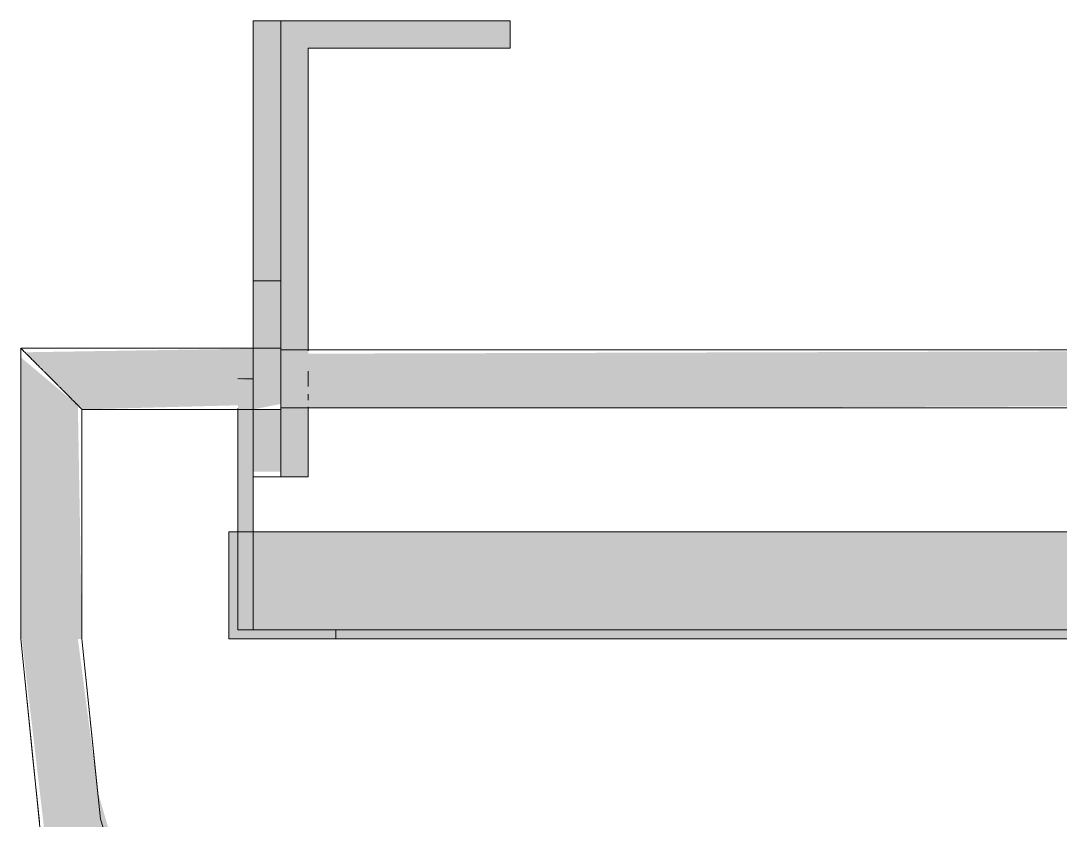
# Model space of a CAD drawing. Header units: millimetres. Extents: x 10569 to 232243, y -25347 to 80743.
# Drawn here: x 87300.3 to 87640.1, y 28565.2 to 28826.5 of the extents above; entities that cross this region are included whole.
import ezdxf

# ---------------------------------------------------------------- set-up
doc = ezdxf.new("R2010")
doc.units = ezdxf.units.MM
doc.layers.add('Q-CASE', color=31, linetype='Continuous', lineweight=20)

# ---------------------------------------------------------------- blocks, each defined once
blk = doc.blocks.new('DLN_Cat Ladder - 750x750x4500 _WDD_-9656512-TENDER DRAFT G_F')
at = {"layer": 'Q-CASE', "transparency": 33554432}
for points in [[(-180.3, -699), (-180.3, -600), (-189.3, -600), (-189.3, -699)], [(-177.23, -749), (-171.3, -749), (-171.3, -609), (-105.3, -609), (-105.3, -600), (-180.3, -600), (-180.3, -749)], [(-265.3, -802), (-245.3, -802), (-246.64, -725.66), (-265.3, -709.99), (-265.3, -795.87)], [(-245.3, -727), (-194.3, -725.66), (-194.3, -717), (-189.3, -717.32), (-189.3, -727), (-180.3, -725.23), (-180.3, -707), (-263.96, -708.34), (-245.64, -726.66)], [(-52.07, -726.5), (260.7, -725.23), (260.7, -707.5), (-171.3, -708.8), (-171.3, -726.5), (-165.25, -726.5)], [(-189.3, -767), (-189.3, -717), (-194.3, -717.5), (-194.3, -767)], [(251.7, -799), (283.7, -799), (283.7, -767), (-194.3, -767), (-194.3, -799), (174.3, -799)], [(174.3, -802), (251.7, -802), (251.7, -799), (-162.3, -799), (-162.3, -802), (-52.07, -802)], [(44.7, -1112), (105.18, -1106.04), (163.33, -1088.4), (224.98, -1053.15), (266.93, -1017.51), (303.4, -972.46), (331.55, -919.17), (349.7, -852.18), (353.36, -802), (335.04, -802), (328.36, -862.29), (309.24, -920.63), (277.72, -974.23), (233.67, -1021.2), (189.7, -1053.15), (134.32, -1077.81), (75.01, -1090.41), (14.11, -1090.35), (-52.07, -1074.62), (-101.13, -1052.54), (-152.74, -1013.74), (-195.41, -962.94), (-221.84, -914.99), (-240.1, -852.06), (-246.64, -802), (-264.96, -802), (-256.9, -870.54), (-241.7, -920.63), (-207.31, -981.23), (-172.37, -1022.95), (-118.21, -1064.74), (-72.55, -1088.82), (-15.59, -1106.06), (14.39, -1109.01)]]:
    blk.add_hatch(color=211, dxfattribs=at).paths.add_polyline_path(points, flags=0)
h = blk.add_hatch(color=211, dxfattribs=at)
h.paths.add_polyline_path([(-180.3, -747.3), (-180.3, -727), (-189.3, -727), (-189.3, -747.3)], flags=0)
h.paths.add_polyline_path([(-180.3, -707), (-180.3, -699), (-189.3, -699), (-189.3, -707), (-183.74, -707)], flags=0)
h = blk.add_hatch(color=211, dxfattribs=at)
h.paths.add_polyline_path([(278.7, -802), (286.7, -802), (286.7, -767), (283.7, -767), (283.7, -799), (251.7, -799), (251.7, -802)], flags=0)
h.paths.add_polyline_path([(-194.3, -802), (-162.3, -802), (-162.3, -799), (-194.3, -799), (-194.3, -767), (-197.3, -767), (-197.3, -802)], flags=0)
at = {"layer": 'Q-CASE'}
for p, q in [((-189.3, -600), (-189.3, -685)), ((-189.3, -699), (-189.3, -600)), ((-180.3, -600), (-189.3, -600)), ((-189.3, -600), (-180.3, -600)), ((-180.3, -699), (-180.3, -600)), ((-180.3, -600), (-105.3, -600)), ((-105.3, -600), (-180.3, -600)), ((-180.3, -600), (-180.3, -707.34)), ((-180.3, -600), (-180.3, -699)), ((-180.3, -685), (-180.3, -600)), ((-105.3, -600), (-180.3, -600)), ((-180.3, -600), (-180.3, -707.34)), ((-180.3, -707.34), (-180.3, -600)), ((-180.3, -600), (-105.3, -600)), ((-105.3, -600), (-105.3, -609)), ((-105.3, -609), (-105.3, -600)), ((-105.3, -609), (-105.3, -600)), ((-105.3, -600), (-105.3, -609)), ((-105.3, -609), (-171.3, -609)), ((-171.3, -609), (-171.3, -699)), ((-171.3, -707.84), (-171.3, -609)), ((-171.3, -609), (-105.3, -609)), ((-171.3, -707.84), (-171.3, -609)), ((-171.3, -609), (-105.3, -609)), ((-105.3, -609), (-171.3, -609)), ((-171.3, -609), (-171.3, -707.84)), ((-189.3, -685), (-189.3, -699)), ((-189.3, -685), (-180.3, -685)), ((-189.3, -685), (-180.3, -685)), ((-180.3, -699), (-180.3, -685)), ((-189.3, -699), (-189.3, -707.5)), ((-189.3, -749), (-189.3, -699)), ((-180.3, -699), (-180.3, -707.4)), ((-180.3, -699), (-180.3, -749)), ((-180.3, -707.4), (-180.3, -699)), ((-171.3, -707.9), (-171.3, -699)), ((-265.3, -707), (-265.3, -802)), ((-189.3, -707), (-265.3, -707)), ((-265.3, -707), (-265.3, -802)), ((-189.3, -707), (-265.3, -707)), ((-265.3, -707), (-265.3, -802)), ((-189.3, -707), (-265.3, -707)), ((-265.3, -707), (-265.3, -802)), ((-189.3, -707), (-265.3, -707)), ((-265.3, -707), (-265.3, -802)), ((-189.3, -707), (-265.3, -707)), ((-265.3, -707), (-265.3, -802)), ((-189.3, -707), (-265.3, -707)), ((-265.3, -707), (-265.3, -802)), ((-189.3, -707), (-265.3, -707)), ((-265.3, -707), (-265.3, -802)), ((-189.3, -707), (-265.3, -707)), ((-265.3, -707), (-265.3, -802)), ((-189.3, -707), (-265.3, -707)), ((-265.3, -707), (-265.3, -802)), ((-189.3, -707), (-265.3, -707)), ((-180.3, -707), (-189.3, -707)), ((-180.3, -707), (-189.3, -707)), ((-180.3, -707), (-189.3, -707)), ((-180.3, -707), (-189.3, -707)), ((-180.3, -707), (-189.3, -707)), ((-180.3, -707), (-189.3, -707)), ((-180.3, -707), (-189.3, -707)), ((-180.3, -707), (-189.3, -707)), ((-180.3, -707), (-189.3, -707)), ((-180.3, -707), (-189.3, -707)), ((-180.3, -707.34), (-180.3, -707)), ((-180.3, -707), (-180.3, -707.34)), ((-180.3, -707.34), (-180.3, -707)), ((-180.3, -707), (-180.3, -707.34)), ((-180.3, -707.34), (-180.3, -707)), ((-180.3, -707), (-180.3, -707.34)), ((-180.3, -707.34), (-180.3, -707)), ((-180.3, -707), (-180.3, -707.34)), ((-180.3, -707.34), (-180.3, -707)), ((-180.3, -707), (-180.3, -707.34)), ((-180.3, -707.34), (-180.3, -707)), ((-180.3, -707), (-180.3, -707.34)), ((-180.3, -707.34), (-180.3, -707)), ((-180.3, -707), (-180.3, -707.34)), ((-180.3, -707.34), (-180.3, -707)), ((-180.3, -707), (-180.3, -707.34)), ((-180.3, -707.34), (-180.3, -707)), ((-180.3, -707), (-180.3, -707.34)), ((-180.3, -707.34), (-180.3, -707)), ((-180.3, -707), (-180.3, -727)), ((-180.3, -712), (-180.3, -707.34)), ((-180.3, -707.34), (-180.3, -708.34)), ((-180.3, -708.34), (-180.3, -707.34)), ((-180.3, -707.34), (-180.3, -708.34)), ((-180.3, -712), (-180.3, -707.34)), ((-180.3, -707.34), (-180.3, -708.34)), ((-180.3, -709.93), (-180.3, -707.34)), ((-180.3, -707.34), (-180.3, -708.34)), ((-180.3, -712), (-180.3, -707.34)), ((-180.3, -707.34), (-180.3, -709.93)), ((-180.3, -708.34), (-180.3, -707.34)), ((-180.3, -707.34), (-180.3, -708.34)), ((-180.3, -709.93), (-180.3, -707.34)), ((-180.3, -707.34), (-180.3, -712)), ((-180.3, -712), (-180.3, -707.34)), ((-180.3, -707.34), (-180.3, -712)), ((-180.3, -712), (-180.3, -707.34)), ((-180.3, -707.34), (-180.3, -708.34)), ((-180.3, -712), (-180.3, -707.34)), ((-171.3, -707.5), (-180.3, -707.5)), ((-180.3, -707.82), (-180.3, -707.5)), ((-180.3, -707.5), (-180.3, -707.82)), ((-171.3, -707.5), (-180.3, -707.5)), ((-180.3, -707.82), (-180.3, -707.5)), ((-180.3, -707.5), (-180.3, -707.82)), ((-171.3, -707.5), (-180.3, -707.5)), ((-180.3, -707.82), (-180.3, -707.5)), ((-180.3, -707.5), (-180.3, -707.82)), ((-171.3, -707.5), (-180.3, -707.5)), ((-180.3, -707.82), (-180.3, -707.5)), ((-180.3, -707.5), (-180.3, -707.82)), ((-171.3, -707.5), (-180.3, -707.5)), ((-180.3, -707.82), (-180.3, -707.5)), ((-180.3, -707.5), (-180.3, -707.82)), ((-171.3, -707.5), (-180.3, -707.5)), ((-180.3, -707.82), (-180.3, -707.5)), ((-180.3, -707.5), (-180.3, -707.82)), ((-171.3, -707.5), (-180.3, -707.5)), ((-180.3, -707.82), (-180.3, -707.5)), ((-180.3, -707.5), (-180.3, -707.82)), ((-171.3, -707.5), (-180.3, -707.5)), ((-180.3, -707.82), (-180.3, -707.5)), ((-180.3, -707.5), (-180.3, -707.82)), ((-171.3, -707.5), (-180.3, -707.5)), ((-180.3, -707.82), (-180.3, -707.5)), ((-180.3, -707.5), (-180.3, -707.82)), ((269.7, -707.5), (-180.3, -707.5)), ((-180.3, -707.82), (-180.3, -707.5)), ((-180.3, -707.5), (-180.3, -707.82)), ((-171.3, -707.5), (-180.3, -707.5)), ((-180.3, -707.82), (-180.3, -707.5)), ((-180.3, -707.5), (-180.3, -707.82)), ((-180.3, -708.77), (-180.3, -707.82)), ((-180.3, -707.82), (-180.3, -708.77)), ((-180.3, -708.77), (-180.3, -707.82)), ((-180.3, -707.82), (-180.3, -708.77)), ((-180.3, -708.77), (-180.3, -707.82)), ((-180.3, -707.82), (-180.3, -708.77)), ((-180.3, -708.77), (-180.3, -707.82)), ((-180.3, -707.82), (-180.3, -708.77)), ((-180.3, -708.77), (-180.3, -707.82)), ((-180.3, -707.82), (-180.3, -708.77)), ((-180.3, -708.77), (-180.3, -707.82)), ((-180.3, -707.82), (-180.3, -708.77)), ((-180.3, -708.77), (-180.3, -707.82)), ((-180.3, -707.82), (-180.3, -708.77)), ((-180.3, -708.77), (-180.3, -707.82)), ((-180.3, -707.82), (-180.3, -708.77)), ((-180.3, -708.77), (-180.3, -707.82)), ((-180.3, -707.82), (-180.3, -708.77)), ((-180.3, -708.77), (-180.3, -707.82)), ((-180.3, -707.82), (-180.3, -708.77)), ((-180.3, -708.77), (-180.3, -707.82)), ((-180.3, -707.82), (-180.3, -708.77)), ((-180.3, -708.34), (-180.3, -712)), ((-180.3, -712), (-180.3, -708.34)), ((-180.3, -708.34), (-180.3, -712)), ((-180.3, -708.34), (-180.3, -709.93)), ((-180.3, -708.34), (-180.3, -712)), ((-180.3, -709.93), (-180.3, -708.34)), ((-180.3, -708.34), (-180.3, -709.93)), ((-180.3, -708.34), (-180.3, -709.93)), ((-180.3, -710.28), (-180.3, -708.77)), ((-180.3, -708.77), (-180.3, -710.28)), ((-180.3, -710.28), (-180.3, -708.77)), ((-180.3, -708.77), (-180.3, -710.28)), ((-180.3, -710.28), (-180.3, -708.77)), ((-180.3, -708.77), (-180.3, -725.23)), ((-180.3, -725.23), (-180.3, -708.77)), ((-180.3, -708.77), (-180.3, -712.25)), ((-180.3, -710.28), (-180.3, -708.77)), ((-180.3, -708.77), (-180.3, -710.28)), ((-180.3, -717), (-180.3, -708.77)), ((-180.3, -708.77), (-180.3, -710.28)), ((-180.3, -714.54), (-180.3, -708.77)), ((-180.3, -708.77), (-180.3, -714.54)), ((-180.3, -725.23), (-180.3, -708.77)), ((-180.3, -708.77), (-180.3, -725.23)), ((-180.3, -712.25), (-180.3, -708.77)), ((-180.3, -708.77), (-180.3, -725.23)), ((-180.3, -725.23), (-180.3, -708.77)), ((-180.3, -708.77), (-180.3, -721.75)), ((-180.3, -725.23), (-180.3, -708.77)), ((-180.3, -708.77), (-180.3, -710.28)), ((-180.3, -709.93), (-180.3, -712)), ((-180.3, -712), (-180.3, -709.93)), ((-180.3, -709.93), (-180.3, -712)), ((-180.3, -712), (-180.3, -709.93)), ((-180.3, -709.93), (-180.3, -712)), ((-180.3, -712), (-180.3, -709.93)), ((-180.3, -709.93), (-180.3, -712)), ((260.7, -707.5), (-171.3, -707.5)), ((260.7, -707.5), (-171.3, -707.5)), ((260.7, -707.5), (-171.3, -707.5)), ((260.7, -707.5), (-171.3, -707.5)), ((260.7, -707.5), (-171.3, -707.5)), ((260.7, -707.5), (-171.3, -707.5)), ((260.7, -707.5), (-171.3, -707.5)), ((260.7, -707.5), (-171.3, -707.5)), ((260.7, -707.5), (-171.3, -707.5)), ((260.7, -707.5), (-171.3, -707.5)), ((-180.3, -714.54), (-180.3, -710.28)), ((-180.3, -710.28), (-180.3, -712.25)), ((-180.3, -712.25), (-180.3, -710.28)), ((-180.3, -710.28), (-180.3, -714.54)), ((-180.3, -723.72), (-180.3, -710.28)), ((-180.3, -712.25), (-180.3, -710.28)), ((-180.3, -710.28), (-180.3, -714.54)), ((-180.3, -710.28), (-180.3, -712.25)), ((-180.3, -710.28), (-180.3, -723.72)), ((-180.3, -712.25), (-180.3, -717)), ((-180.3, -714.54), (-180.3, -712.25)), ((-180.3, -712.25), (-180.3, -725.23)), ((-180.3, -725.23), (-180.3, -712.25)), ((-180.3, -712.25), (-180.3, -714.54)), ((-180.3, -714.54), (-180.3, -712.25)), ((-180.3, -719.46), (-180.3, -714.54)), ((-180.3, -717), (-180.3, -714.54)), ((-180.3, -714.54), (-180.3, -719.46)), ((-180.3, -714.54), (-180.3, -721.75)), ((-180.3, -714.54), (-180.3, -717)), ((-180.3, -717), (-180.3, -714.54)), ((-180.3, -714.54), (-180.3, -723.72)), ((-180.3, -725.23), (-180.3, -714.54)), ((-180.3, -714.54), (-180.3, -719.46)), ((-180.3, -714.54), (-180.3, -719.46)), ((-180.3, -719.46), (-180.3, -714.54)), ((-180.3, -719.46), (-180.3, -714.54)), ((-180.3, -714.54), (-180.3, -719.46)), ((-180.3, -719.46), (-180.3, -714.54)), ((-180.3, -714.54), (-180.3, -719.46)), ((-180.3, -717), (-180.3, -714.54)), ((-180.3, -714.54), (-180.3, -719.46)), ((-180.3, -719.46), (-180.3, -714.54)), ((-180.3, -714.54), (-180.3, -717)), ((-180.3, -719.46), (-180.3, -714.54)), ((-180.3, -714.54), (-180.3, -719.46)), ((-180.3, -719.46), (-180.3, -714.54)), ((-180.3, -714.54), (-180.3, -717)), ((-180.3, -717), (-180.3, -714.54)), ((-180.3, -714.54), (-180.3, -719.46)), ((-180.3, -719.46), (-180.3, -714.54)), ((-180.3, -714.54), (-180.3, -719.46)), ((-180.3, -719.46), (-180.3, -714.54)), ((-180.3, -714.54), (-180.3, -719.46)), ((-180.3, -719.46), (-180.3, -714.54)), ((-180.3, -714.65), (-180.3, -719.62)), ((-180.3, -719.62), (-180.3, -714.65)), ((-171.3, -716.95), (-171.3, -714.54)), ((-171.3, -716.95), (-171.3, -714.54)), ((-171.3, -714.54), (-171.3, -716.95)), ((-171.3, -717.11), (-171.3, -714.65)), ((-194.3, -717), (-189.3, -717)), ((-189.3, -717), (-194.3, -717)), ((-194.3, -717), (-189.3, -717)), ((-189.3, -717), (-194.3, -717)), ((-180.3, -717), (-180.3, -721.75)), ((-180.3, -721.75), (-180.3, -717)), ((-180.3, -719.46), (-180.3, -717)), ((-180.3, -717), (-180.3, -719.46)), ((-180.3, -719.46), (-180.3, -717)), ((-180.3, -719.46), (-180.3, -717)), ((-180.3, -717), (-180.3, -719.46)), ((-180.3, -717), (-180.3, -719.46)), ((-180.3, -719.46), (-180.3, -717)), ((-180.3, -721.75), (-180.3, -719.46)), ((-180.3, -719.46), (-180.3, -725.23)), ((-180.3, -723.72), (-180.3, -719.46)), ((-180.3, -719.46), (-180.3, -725.23)), ((-180.3, -721.75), (-180.3, -719.46)), ((-180.3, -724.07), (-180.3, -719.59)), ((-180.3, -719.59), (-180.3, -726.66)), ((-180.3, -722), (-180.3, -719.59)), ((-180.3, -719.59), (-180.3, -726.66)), ((-180.3, -726.66), (-180.3, -719.59)), ((-180.3, -719.59), (-180.3, -726.66)), ((-180.3, -722), (-180.3, -719.59)), ((-180.3, -719.59), (-180.3, -722)), ((-180.3, -726.66), (-180.3, -719.59)), ((-180.3, -719.59), (-180.3, -726.66)), ((-180.3, -722), (-180.3, -719.59)), ((-180.3, -719.59), (-180.3, -724.07)), ((-180.3, -722), (-180.3, -719.59)), ((-180.3, -719.59), (-180.3, -726.66)), ((-180.3, -726.66), (-180.3, -719.59)), ((-180.3, -719.59), (-180.3, -724.07)), ((-180.3, -726.66), (-180.3, -719.59)), ((-180.3, -719.59), (-180.3, -726.66)), ((-180.3, -724.07), (-180.3, -719.59)), ((-171.3, -719.41), (-171.3, -717)), ((-171.3, -719.41), (-171.3, -717)), ((-171.3, -717), (-171.3, -719.41)), ((-171.3, -719.57), (-171.3, -717.16)), ((-189.3, -722), (-189.3, -724)), ((-180.3, -723.72), (-180.3, -721.75)), ((-180.3, -721.75), (-180.3, -725.23)), ((-180.3, -725.23), (-180.3, -721.75)), ((-180.3, -721.75), (-180.3, -725.23)), ((-180.3, -723.72), (-180.3, -721.75)), ((-180.3, -721.75), (-180.3, -723.72)), ((-180.3, -722), (-180.3, -724)), ((-180.3, -724), (-180.3, -722)), ((-180.3, -724.07), (-180.3, -722)), ((-180.3, -725.66), (-180.3, -722)), ((-180.3, -722), (-180.3, -725.66)), ((-180.3, -725.66), (-180.3, -722)), ((-180.3, -724.07), (-180.3, -722)), ((-180.3, -725.23), (-180.3, -723.72)), ((-180.3, -725.23), (-180.3, -723.72)), ((-180.3, -725.23), (-180.3, -723.72)), ((-180.3, -725.23), (-180.3, -723.72)), ((-180.3, -723.72), (-180.3, -725.23)), ((-180.3, -723.72), (-180.3, -725.23)), ((-180.3, -723.72), (-180.3, -725.23)), ((-171.3, -724), (-171.3, -722)), ((-245.3, -802), (-245.3, -727)), ((-245.3, -727), (-189.3, -727)), ((-245.3, -802), (-245.3, -727)), ((-245.3, -727), (-189.3, -727)), ((-245.3, -802), (-245.3, -727)), ((-245.3, -727), (-189.3, -727)), ((-245.3, -802), (-245.3, -727)), ((-245.3, -727), (-189.3, -727)), ((-245.3, -802), (-245.3, -727)), ((-245.3, -727), (-189.3, -727)), ((-245.3, -802), (-245.3, -727)), ((-245.3, -727), (-189.3, -727)), ((-245.3, -802), (-245.3, -727)), ((-245.3, -727), (-189.3, -727)), ((-245.3, -802), (-245.3, -727)), ((-245.3, -727), (-189.3, -727)), ((-245.3, -802), (-245.3, -727)), ((-245.3, -727), (-189.3, -727)), ((-245.3, -802), (-245.3, -727)), ((-245.3, -727), (-189.3, -727)), ((-194.3, -767), (-194.3, -726.66)), ((-194.3, -726.66), (-194.3, -767)), ((-194.3, -767), (-194.3, -726.66)), ((-194.3, -726.66), (-194.3, -767)), ((-189.3, -726.66), (-189.3, -747.3)), ((-189.3, -726.66), (-189.3, -747.3)), ((-189.3, -726.66), (-189.3, -747.3)), ((-189.3, -726.66), (-189.3, -747.3)), ((-189.3, -726.85), (-189.3, -747.3)), ((-189.3, -727), (-180.3, -727)), ((-189.3, -727), (-180.3, -727)), ((-189.3, -727), (-180.3, -727)), ((-189.3, -727), (-180.3, -727)), ((-189.3, -727), (-180.3, -727)), ((-189.3, -727), (-180.3, -727)), ((-189.3, -727), (-180.3, -727)), ((-189.3, -727), (-180.3, -727)), ((-189.3, -727), (-180.3, -727)), ((-189.3, -727), (-180.3, -727)), ((-180.3, -725.66), (-180.3, -724.07)), ((-180.3, -726.66), (-180.3, -724.07)), ((-180.3, -724.07), (-180.3, -725.66)), ((-180.3, -725.66), (-180.3, -724.07)), ((-180.3, -724.07), (-180.3, -726.66)), ((-180.3, -726.66), (-180.3, -724.07)), ((-180.3, -726.18), (-180.3, -725.23)), ((-180.3, -725.23), (-180.3, -726.18)), ((-180.3, -726.18), (-180.3, -725.23)), ((-180.3, -725.23), (-180.3, -726.18)), ((-180.3, -726.18), (-180.3, -725.23)), ((-180.3, -725.23), (-180.3, -726.18)), ((-180.3, -726.18), (-180.3, -725.23)), ((-180.3, -725.23), (-180.3, -726.18)), ((-180.3, -726.18), (-180.3, -725.23)), ((-180.3, -725.23), (-180.3, -726.18)), ((-180.3, -726.18), (-180.3, -725.23)), ((-180.3, -725.23), (-180.3, -726.18)), ((-180.3, -726.18), (-180.3, -725.23)), ((-180.3, -725.23), (-180.3, -726.18)), ((-180.3, -726.18), (-180.3, -725.23)), ((-180.3, -725.23), (-180.3, -726.18)), ((-180.3, -726.18), (-180.3, -725.23)), ((-180.3, -725.23), (-180.3, -726.18)), ((-180.3, -726.18), (-180.3, -725.23)), ((-180.3, -725.23), (-180.3, -726.18)), ((-180.3, -726.18), (-180.3, -725.23)), ((-180.3, -725.23), (-180.3, -726.18)), ((-180.3, -726.66), (-180.3, -725.66)), ((-180.3, -726.66), (-180.3, -725.66)), ((-180.3, -725.66), (-180.3, -726.66)), ((-180.3, -726.66), (-180.3, -725.66)), ((-180.3, -725.66), (-180.3, -726.66)), ((-180.3, -726.66), (-180.3, -725.66)), ((-180.3, -726.5), (-180.3, -726.18)), ((-180.3, -726.18), (-180.3, -726.5)), ((-180.3, -726.5), (-180.3, -726.18)), ((-180.3, -726.18), (-180.3, -726.5)), ((-180.3, -726.5), (-180.3, -726.18)), ((-180.3, -726.18), (-180.3, -726.5)), ((-180.3, -726.5), (-180.3, -726.18)), ((-180.3, -726.18), (-180.3, -726.5)), ((-180.3, -726.5), (-180.3, -726.18)), ((-180.3, -726.18), (-180.3, -726.5)), ((-180.3, -726.5), (-180.3, -726.18)), ((-180.3, -726.18), (-180.3, -726.5)), ((-180.3, -726.5), (-180.3, -726.18)), ((-180.3, -726.18), (-180.3, -726.5)), ((-180.3, -726.5), (-180.3, -726.18)), ((-180.3, -726.18), (-180.3, -726.5)), ((-180.3, -726.5), (-180.3, -726.18)), ((-180.3, -726.18), (-180.3, -726.5)), ((-180.3, -726.5), (-180.3, -726.18)), ((-180.3, -726.18), (-180.3, -726.5)), ((-180.3, -726.5), (-180.3, -726.18)), ((-180.3, -726.18), (-180.3, -726.5)), ((-180.3, -726.5), (269.7, -726.5)), ((-180.3, -726.66), (-180.3, -747.3)), ((-180.3, -726.66), (-180.3, -747.3)), ((-180.3, -747.3), (-180.3, -726.66)), ((-180.3, -727), (-180.3, -726.66)), ((-180.3, -726.66), (-180.3, -727)), ((-180.3, -727), (-180.3, -726.66)), ((-180.3, -726.66), (-180.3, -727)), ((-180.3, -727), (-180.3, -726.66)), ((-180.3, -726.66), (-180.3, -727)), ((-180.3, -727), (-180.3, -726.66)), ((-180.3, -726.66), (-180.3, -727)), ((-180.3, -727), (-180.3, -726.66)), ((-180.3, -726.66), (-180.3, -727)), ((-180.3, -727), (-180.3, -726.66)), ((-180.3, -726.66), (-180.3, -727)), ((-180.3, -727), (-180.3, -726.66)), ((-180.3, -726.66), (-180.3, -727)), ((-180.3, -727), (-180.3, -726.66)), ((-180.3, -726.66), (-180.3, -727)), ((-180.3, -727), (-180.3, -726.66)), ((-180.3, -726.66), (-180.3, -727)), ((-180.3, -727), (-180.3, -726.66)), ((-180.3, -726.85), (-180.3, -747.3)), ((-180.3, -734.36), (-180.3, -726.85)), ((-178.85, -726.5), (-171.3, -726.5)), ((-178.85, -726.5), (-171.3, -726.5)), ((-178.85, -726.5), (-171.3, -726.5)), ((-178.85, -726.5), (-171.3, -726.5)), ((-178.85, -726.5), (-171.3, -726.5)), ((-178.85, -726.5), (-171.3, -726.5)), ((-178.85, -726.5), (-171.3, -726.5)), ((-178.85, -726.5), (-171.3, -726.5)), ((-178.85, -726.5), (-171.3, -726.5)), ((-178.85, -726.5), (-171.3, -726.5)), ((-171.3, -749), (-171.3, -726.16)), ((-171.3, -749), (-171.3, -726.16)), ((-171.3, -726.16), (-171.3, -749)), ((-171.3, -749), (-171.3, -726.32)), ((-171.3, -726.5), (260.7, -726.5)), ((-171.3, -726.5), (260.7, -726.5)), ((-171.3, -726.5), (260.7, -726.5)), ((-171.3, -726.5), (260.7, -726.5)), ((-171.3, -726.5), (260.7, -726.5)), ((-171.3, -726.5), (260.7, -726.5)), ((-171.3, -726.5), (260.7, -726.5)), ((-171.3, -726.5), (260.7, -726.5)), ((-171.3, -726.5), (260.7, -726.5)), ((-171.3, -726.5), (260.7, -726.5)), ((-180.3, -747.3), (-180.3, -734.36)), ((-189.3, -747.3), (-189.3, -767)), ((-189.3, -747.3), (-189.3, -767)), ((-189.3, -747.3), (-189.3, -767)), ((-189.3, -747.3), (-189.3, -767)), ((-189.3, -747.3), (-189.3, -749)), ((-180.3, -747.3), (-180.3, -749)), ((-180.3, -749), (-180.3, -747.3)), ((-189.3, -749), (-180.3, -749)), ((-180.3, -749), (-171.3, -749)), ((-180.3, -749), (-171.3, -749)), ((-171.3, -749), (-180.3, -749)), ((286.7, -767), (-197.3, -767)), ((-197.3, -767), (-197.3, -802)), ((-197.3, -767), (-197.3, -802)), ((-197.3, -767), (-194.3, -767)), ((-194.3, -799), (-194.3, -767)), ((-194.3, -799), (-194.3, -767)), ((-194.3, -767), (-189.3, -767)), ((-189.3, -767), (-194.3, -767)), ((-194.3, -767), (283.7, -767)), ((-194.3, -799), (-194.3, -767)), ((-194.3, -767), (-194.3, -799)), ((-194.3, -799), (-194.3, -767)), ((-194.3, -767), (-194.3, -799)), ((-189.3, -767), (278.7, -767)), ((278.7, -767), (-189.3, -767)), ((-189.3, -767), (-189.3, -799)), ((-189.3, -767), (-189.3, -799)), ((-189.3, -767), (-189.3, -799)), ((-189.3, -767), (-189.3, -799)), ((283.7, -799), (-194.3, -799)), ((-194.3, -799), (-189.3, -799)), ((-194.3, -799), (-189.3, -799)), ((-189.3, -799), (-194.3, -799)), ((-194.3, -799), (-189.3, -799)), ((-189.3, -799), (-194.3, -799)), ((-189.3, -799), (-162.3, -799)), ((251.7, -799), (-162.3, -799)), ((-162.3, -799), (251.7, -799)), ((-162.3, -799), (-162.3, -802)), ((-162.3, -799), (-162.3, -802)), ((-162.3, -802), (-162.3, -799)), ((-162.3, -802), (-162.3, -799)), ((-162.3, -799), (251.7, -799)), ((251.7, -799), (-162.3, -799)), ((-162.3, -799), (251.7, -799)), ((-265.3, -802), (-261.42, -840.11)), ((-265.3, -802), (-261.42, -840.11)), ((-265.3, -802), (-261.42, -840.11)), ((-265.3, -802), (-261.42, -840.11)), ((-265.3, -802), (-261.42, -840.11)), ((-265.3, -802), (-261.42, -840.11)), ((-265.3, -802), (-261.42, -840.11)), ((-265.3, -802), (-261.42, -840.11)), ((-265.3, -802), (-261.42, -840.11)), ((-240.96, -844.29), (-245.3, -802)), ((-240.96, -844.29), (-245.3, -802)), ((-240.96, -844.29), (-245.3, -802)), ((-240.96, -844.29), (-245.3, -802)), ((-240.96, -844.29), (-245.3, -802)), ((-240.96, -844.29), (-245.3, -802)), ((-240.96, -844.29), (-245.3, -802)), ((-240.96, -844.29), (-245.3, -802)), ((-240.96, -844.29), (-245.3, -802)), ((-162.3, -802), (-197.3, -802)), ((-197.3, -802), (286.7, -802)), ((251.7, -802), (-162.3, -802)), ((-162.3, -802), (251.7, -802)), ((251.7, -802), (-162.3, -802)), ((-162.3, -802), (251.7, -802)), ((251.7, -802), (-162.3, -802)), ((-261.42, -840.11), (-259.22, -861.76)), ((-261.42, -840.11), (-259.22, -861.76)), ((-261.42, -840.11), (-259.22, -861.76)), ((-261.42, -840.11), (-259.22, -861.76)), ((-261.42, -840.11), (-259.22, -861.76)), ((-261.42, -840.11), (-259.22, -861.76)), ((-261.42, -840.11), (-259.22, -861.76)), ((-261.42, -840.11), (-259.22, -861.76)), ((-261.42, -840.11), (-259.22, -861.76)), ((-239.25, -860.94), (-240.96, -844.29)), ((-239.25, -860.94), (-240.96, -844.29)), ((-239.25, -860.94), (-240.96, -844.29)), ((-239.25, -860.94), (-240.96, -844.29)), ((-239.25, -860.94), (-240.96, -844.29)), ((-239.25, -860.94), (-240.96, -844.29)), ((-239.25, -860.94), (-240.96, -844.29)), ((-239.25, -860.94), (-240.96, -844.29)), ((-239.25, -860.94), (-240.96, -844.29))]:
    blk.add_line(p, q, dxfattribs=at)
at = {"layer": 'Q-CASE', "flags": 128}
for points in [[(-265.3, -802), (-258.94, -864.47), (-240.12, -924.37), (-209.62, -979.26), (-168.68, -1026.87), (-118.99, -1065.26), (-62.59, -1092.84), (-1.78, -1108.5), (60.94, -1111.57), (122.99, -1101.95), (181.82, -1080.02), (235.04, -1046.69), (280.44, -1003.31), (316.17, -951.68), (340.76, -893.91), (353.21, -832.36), (354.7, -802)], [(334.7, -802), (328.34, -862.39), (309.55, -920.13), (279.14, -972.7), (238.45, -1017.78), (189.27, -1053.39), (133.75, -1077.99), (74.33, -1090.48), (13.6, -1090.33), (-45.76, -1077.53), (-101.15, -1052.65), (-150.15, -1016.78), (-190.61, -971.5), (-220.75, -918.78), (-239.25, -860.94), (-245.3, -802)]]:
    blk.add_lwpolyline(points, dxfattribs=at)
at = {"layer": 'Q-CASE'}
for points, knots in [([(-245.3, -727), (-245.3, -727), (-245.47, -726.83), (-246.03, -726.26), (-246.61, -725.69), (-247.22, -725.08), (-247.78, -724.52), (-248.37, -723.93), (-249.19, -723.1), (-250.1, -722.19), (-250.87, -721.43), (-251.47, -720.83), (-252.08, -720.21), (-252.71, -719.59), (-253.35, -718.96), (-253.99, -718.31), (-254.65, -717.65), (-255.3, -717), (-255.95, -716.35), (-256.61, -715.69), (-257.25, -715.04), (-257.89, -714.41), (-258.52, -713.79), (-259.13, -713.17), (-259.73, -712.57), (-260.3, -712), (-260.86, -711.44), (-261.57, -710.73), (-262.23, -710.07), (-262.82, -709.48), (-263.38, -708.92), (-263.98, -708.31), (-264.56, -707.74), (-265.13, -707.17), (-265.3, -707), (-265.3, -707)], [0, 0, 0, 0, 0.083333, 0.125, 0.166667, 0.208333, 0.229167, 0.25, 0.291667, 0.333333, 0.354167, 0.375, 0.395833, 0.416667, 0.4375, 0.458333, 0.479167, 0.5, 0.520833, 0.541667, 0.5625, 0.583333, 0.604167, 0.625, 0.645833, 0.666667, 0.6875, 0.708333, 0.75, 0.770833, 0.791667, 0.833333, 0.875, 0.916667, 1, 1, 1, 1]), ([(-265.3, -707), (-265.3, -707), (-265.13, -707.17), (-264.56, -707.74), (-263.98, -708.31), (-263.38, -708.92), (-262.82, -709.48), (-262.23, -710.07), (-261.4, -710.9), (-260.5, -711.81), (-259.73, -712.57), (-259.13, -713.17), (-258.52, -713.79), (-257.89, -714.41), (-257.25, -715.04), (-256.61, -715.69), (-255.95, -716.35), (-255.3, -717), (-254.65, -717.65), (-253.99, -718.31), (-253.35, -718.96), (-252.71, -719.59), (-252.08, -720.21), (-251.47, -720.83), (-250.87, -721.43), (-250.3, -722), (-249.74, -722.56), (-249.03, -723.27), (-248.37, -723.93), (-247.78, -724.52), (-247.22, -725.08), (-246.86, -725.44), (-246.64, -725.66)], [0, 0, 0, 0, 0.0833333, 0.125, 0.1666667, 0.2083333, 0.2291667, 0.25, 0.2916667, 0.3333333, 0.3541667, 0.375, 0.3958333, 0.4166667, 0.4375, 0.4583333, 0.4791667, 0.5, 0.5208333, 0.5416667, 0.5625, 0.5833333, 0.6041667, 0.625, 0.6458333, 0.6666667, 0.6875, 0.7083333, 0.75, 0.7708333, 0.7916667, 0.8333333, 0.8333333, 0.8333333, 0.8333333]), ([(-250.3, -722), (-250.49, -721.81), (-250.87, -721.43), (-251.47, -720.83), (-252.08, -720.21), (-252.71, -719.59), (-253.35, -718.96), (-253.99, -718.31), (-254.65, -717.65), (-255.3, -717), (-255.95, -716.35), (-256.61, -715.69), (-257.25, -715.04), (-257.89, -714.41), (-258.52, -713.79), (-259.13, -713.17), (-259.73, -712.57), (-260.3, -712), (-260.86, -711.44), (-261.57, -710.73), (-262.23, -710.07), (-262.82, -709.48), (-263.38, -708.92), (-263.98, -708.31), (-264.56, -707.74), (-265.13, -707.17), (-265.3, -707), (-265.3, -707)], [0.3333333, 0.3333333, 0.3333333, 0.3333333, 0.3541667, 0.375, 0.3958333, 0.4166667, 0.4375, 0.4583333, 0.4791667, 0.5, 0.5208333, 0.5416667, 0.5625, 0.5833333, 0.6041667, 0.625, 0.6458333, 0.6666667, 0.6875, 0.7083333, 0.75, 0.7708333, 0.7916667, 0.8333333, 0.875, 0.9166667, 1, 1, 1, 1]), ([(-265.3, -707), (-265.3, -707), (-265.13, -707.17), (-264.56, -707.74), (-263.98, -708.31), (-263.38, -708.92), (-262.82, -709.48), (-262.23, -710.07), (-261.4, -710.9), (-260.68, -711.62), (-260.3, -712)], [0, 0, 0, 0, 0.0833333, 0.125, 0.1666667, 0.2083333, 0.2291667, 0.25, 0.2916667, 0.3333333, 0.3333333, 0.3333333, 0.3333333]), ([(-265.3, -707), (-265.3, -707), (-265.13, -707.17), (-264.56, -707.74), (-264.18, -708.12), (-263.96, -708.34)], [0, 0, 0, 0, 0.0833333, 0.125, 0.1666667, 0.1666667, 0.1666667, 0.1666667]), ([(-265.3, -707), (-265.3, -707), (-265.13, -707.17), (-264.56, -707.74), (-263.98, -708.31), (-263.38, -708.92), (-262.82, -709.48), (-262.23, -710.07), (-261.4, -710.9), (-260.5, -711.81), (-259.73, -712.57), (-259.13, -713.17), (-258.52, -713.79), (-257.89, -714.41), (-257.25, -715.04), (-256.61, -715.69), (-255.95, -716.35), (-255.3, -717), (-254.65, -717.65), (-253.99, -718.31), (-253.35, -718.96), (-252.71, -719.59), (-252.08, -720.21), (-251.47, -720.83), (-250.87, -721.43), (-250.49, -721.81), (-250.3, -722)], [0, 0, 0, 0, 0.0833333, 0.125, 0.1666667, 0.2083333, 0.2291667, 0.25, 0.2916667, 0.3333333, 0.3541667, 0.375, 0.3958333, 0.4166667, 0.4375, 0.4583333, 0.4791667, 0.5, 0.5208333, 0.5416667, 0.5625, 0.5833333, 0.6041667, 0.625, 0.6458333, 0.6666667, 0.6666667, 0.6666667, 0.6666667]), ([(-263.96, -708.34), (-264.18, -708.12), (-264.56, -707.74), (-265.13, -707.17), (-265.3, -707), (-265.3, -707)], [0.8333333, 0.8333333, 0.8333333, 0.8333333, 0.875, 0.9166667, 1, 1, 1, 1]), ([(-265.3, -707), (-265.3, -707), (-265.13, -707.17), (-264.56, -707.74), (-263.98, -708.31), (-263.38, -708.92), (-262.82, -709.48), (-262.53, -709.78), (-262.37, -709.93)], [0, 0, 0, 0, 0.0833333, 0.125, 0.1666667, 0.2083333, 0.2291667, 0.25, 0.25, 0.25, 0.25]), ([(-265.3, -707), (-265.3, -707), (-265.13, -707.17), (-264.56, -707.74), (-263.98, -708.31), (-263.38, -708.92), (-262.82, -709.48), (-262.53, -709.78), (-262.37, -709.93)], [0, 0, 0, 0, 0.0833333, 0.125, 0.1666667, 0.2083333, 0.2291667, 0.25, 0.25, 0.25, 0.25]), ([(-245.3, -727), (-245.3, -727), (-245.47, -726.83), (-246.03, -726.26), (-246.61, -725.69), (-247.22, -725.08), (-247.78, -724.52), (-248.37, -723.93), (-249.19, -723.1), (-250.1, -722.19), (-250.87, -721.43), (-251.47, -720.83), (-252.08, -720.21), (-252.71, -719.59), (-253.35, -718.96), (-253.99, -718.31), (-254.65, -717.65), (-255.3, -717), (-255.95, -716.35), (-256.61, -715.69), (-257.25, -715.04), (-257.89, -714.41), (-258.52, -713.79), (-259.13, -713.17), (-259.73, -712.57), (-260.3, -712), (-260.86, -711.44), (-261.57, -710.73), (-262.23, -710.07), (-262.82, -709.48), (-263.38, -708.92), (-263.98, -708.31), (-264.56, -707.74), (-265.13, -707.17), (-265.3, -707), (-265.3, -707)], [0, 0, 0, 0, 0.083333, 0.125, 0.166667, 0.208333, 0.229167, 0.25, 0.291667, 0.333333, 0.354167, 0.375, 0.395833, 0.416667, 0.4375, 0.458333, 0.479167, 0.5, 0.520833, 0.541667, 0.5625, 0.583333, 0.604167, 0.625, 0.645833, 0.666667, 0.6875, 0.708333, 0.75, 0.770833, 0.791667, 0.833333, 0.875, 0.916667, 1, 1, 1, 1]), ([(-263.96, -708.34), (-264.18, -708.12), (-264.56, -707.74), (-265.13, -707.17), (-265.3, -707), (-265.3, -707)], [0.8333333, 0.8333333, 0.8333333, 0.8333333, 0.875, 0.9166667, 1, 1, 1, 1]), ([(-245.3, -727), (-245.3, -727), (-245.47, -726.83), (-246.03, -726.26), (-246.61, -725.69), (-247.22, -725.08), (-247.78, -724.52), (-248.37, -723.93), (-249.19, -723.1), (-250.1, -722.19), (-250.87, -721.43), (-251.47, -720.83), (-252.08, -720.21), (-252.71, -719.59), (-253.35, -718.96), (-253.99, -718.31), (-254.65, -717.65), (-255.3, -717), (-255.95, -716.35), (-256.61, -715.69), (-257.25, -715.04), (-257.89, -714.41), (-258.52, -713.79), (-259.13, -713.17), (-259.73, -712.57), (-260.3, -712), (-260.86, -711.44), (-261.57, -710.73), (-262.23, -710.07), (-262.82, -709.48), (-263.38, -708.92), (-263.98, -708.31), (-264.56, -707.74), (-265.13, -707.17), (-265.3, -707), (-265.3, -707)], [0, 0, 0, 0, 0.083333, 0.125, 0.166667, 0.208333, 0.229167, 0.25, 0.291667, 0.333333, 0.354167, 0.375, 0.395833, 0.416667, 0.4375, 0.458333, 0.479167, 0.5, 0.520833, 0.541667, 0.5625, 0.583333, 0.604167, 0.625, 0.645833, 0.666667, 0.6875, 0.708333, 0.75, 0.770833, 0.791667, 0.833333, 0.875, 0.916667, 1, 1, 1, 1]), ([(-265.3, -707), (-265.3, -707), (-265.13, -707.17), (-264.56, -707.74), (-263.98, -708.31), (-263.38, -708.92), (-262.82, -709.48), (-262.23, -710.07), (-261.4, -710.9), (-260.5, -711.81), (-259.73, -712.57), (-259.13, -713.17), (-258.52, -713.79), (-257.89, -714.41), (-257.25, -715.04), (-256.61, -715.69), (-255.95, -716.35), (-255.3, -717), (-254.65, -717.65), (-253.99, -718.31), (-253.35, -718.96), (-252.71, -719.59), (-252.08, -720.21), (-251.47, -720.83), (-250.87, -721.43), (-250.3, -722), (-249.74, -722.56), (-249.03, -723.27), (-248.37, -723.93), (-247.78, -724.52), (-247.22, -725.08), (-246.61, -725.69), (-246.03, -726.26), (-245.47, -726.83), (-245.3, -727), (-245.3, -727)], [0, 0, 0, 0, 0.083333, 0.125, 0.166667, 0.208333, 0.229167, 0.25, 0.291667, 0.333333, 0.354167, 0.375, 0.395833, 0.416667, 0.4375, 0.458333, 0.479167, 0.5, 0.520833, 0.541667, 0.5625, 0.583333, 0.604167, 0.625, 0.645833, 0.666667, 0.6875, 0.708333, 0.75, 0.770833, 0.791667, 0.833333, 0.875, 0.916667, 1, 1, 1, 1]), ([(-262.37, -709.93), (-262.53, -709.78), (-262.82, -709.48), (-263.38, -708.92), (-263.99, -708.31), (-264.56, -707.75), (-264.87, -707.43), (-264.96, -707.34)], [0.75, 0.75, 0.75, 0.75, 0.7708333, 0.7916667, 0.8333333, 0.875, 0.9166667, 0.9166667, 0.9166667, 0.9166667]), ([(-255.3, -717), (-255.52, -716.78), (-255.95, -716.35), (-256.61, -715.69), (-257.25, -715.04), (-257.89, -714.41), (-258.52, -713.79), (-259.13, -713.17), (-259.73, -712.57), (-260.3, -712), (-260.86, -711.44), (-261.57, -710.73), (-262.23, -710.07), (-262.82, -709.48), (-263.38, -708.92), (-263.99, -708.31), (-264.56, -707.75), (-264.87, -707.43), (-264.96, -707.34)], [0.5, 0.5, 0.5, 0.5, 0.5208333, 0.5416667, 0.5625, 0.5833333, 0.6041667, 0.625, 0.6458333, 0.6666667, 0.6875, 0.7083333, 0.75, 0.7708333, 0.7916667, 0.8333333, 0.875, 0.9166667, 0.9166667, 0.9166667, 0.9166667]), ([(-262.37, -709.93), (-262.53, -709.78), (-262.82, -709.48), (-263.38, -708.92), (-263.99, -708.31), (-264.56, -707.75), (-264.87, -707.43), (-264.96, -707.34)], [0.75, 0.75, 0.75, 0.75, 0.7708333, 0.7916667, 0.8333333, 0.875, 0.9166667, 0.9166667, 0.9166667, 0.9166667]), ([(-245.3, -727), (-245.3, -727), (-245.47, -726.83), (-246.03, -726.26), (-246.61, -725.69), (-247.22, -725.08), (-247.78, -724.52), (-248.37, -723.93), (-249.19, -723.1), (-250.1, -722.19), (-250.87, -721.43), (-251.47, -720.83), (-252.08, -720.21), (-252.71, -719.59), (-253.35, -718.96), (-253.99, -718.31), (-254.65, -717.65), (-255.3, -717), (-255.95, -716.35), (-256.61, -715.69), (-257.25, -715.04), (-257.89, -714.41), (-258.52, -713.79), (-259.13, -713.17), (-259.73, -712.57), (-260.3, -712), (-260.86, -711.44), (-261.57, -710.73), (-262.23, -710.07), (-262.82, -709.48), (-263.38, -708.92), (-263.98, -708.31), (-264.56, -707.74), (-264.85, -707.45), (-264.96, -707.34)], [0, 0, 0, 0, 0.0833333, 0.125, 0.1666667, 0.2083333, 0.2291667, 0.25, 0.2916667, 0.3333333, 0.3541667, 0.375, 0.3958333, 0.4166667, 0.4375, 0.4583333, 0.4791667, 0.5, 0.5208333, 0.5416667, 0.5625, 0.5833333, 0.6041667, 0.625, 0.6458333, 0.6666667, 0.6875, 0.7083333, 0.75, 0.7708333, 0.7916667, 0.8333333, 0.875, 0.9166667, 0.9166667, 0.9166667, 0.9166667]), ([(-264.96, -707.34), (-264.85, -707.45), (-264.56, -707.74), (-263.98, -708.31), (-263.38, -708.92), (-262.82, -709.48), (-262.23, -710.07), (-261.4, -710.9), (-260.5, -711.81), (-259.73, -712.57), (-259.13, -713.17), (-258.52, -713.79), (-257.89, -714.41), (-257.25, -715.04), (-256.61, -715.69), (-255.95, -716.35), (-255.3, -717), (-254.65, -717.65), (-253.99, -718.31), (-253.35, -718.96), (-252.71, -719.59), (-252.08, -720.21), (-251.47, -720.83), (-250.87, -721.43), (-250.3, -722), (-249.74, -722.56), (-249.03, -723.27), (-248.37, -723.93), (-247.78, -724.52), (-247.22, -725.08), (-246.61, -725.69), (-246.03, -726.26), (-245.47, -726.83), (-245.3, -727), (-245.3, -727)], [0.0833333, 0.0833333, 0.0833333, 0.0833333, 0.125, 0.1666667, 0.2083333, 0.2291667, 0.25, 0.2916667, 0.3333333, 0.3541667, 0.375, 0.3958333, 0.4166667, 0.4375, 0.4583333, 0.4791667, 0.5, 0.5208333, 0.5416667, 0.5625, 0.5833333, 0.6041667, 0.625, 0.6458333, 0.6666667, 0.6875, 0.7083333, 0.75, 0.7708333, 0.7916667, 0.8333333, 0.875, 0.9166667, 1, 1, 1, 1]), ([(-264.96, -707.34), (-264.85, -707.45), (-264.56, -707.74), (-263.98, -708.31), (-263.38, -708.92), (-262.82, -709.48), (-262.53, -709.78), (-262.37, -709.93)], [0.0833333, 0.0833333, 0.0833333, 0.0833333, 0.125, 0.1666667, 0.2083333, 0.2291667, 0.25, 0.25, 0.25, 0.25]), ([(-263.96, -708.34), (-263.74, -708.56), (-263.38, -708.92), (-262.82, -709.48), (-262.53, -709.78), (-262.37, -709.93)], [0.16666667, 0.16666667, 0.16666667, 0.16666667, 0.20833333, 0.22916667, 0.25, 0.25, 0.25, 0.25]), ([(-263.96, -708.34), (-263.74, -708.56), (-263.38, -708.92), (-262.82, -709.48), (-262.23, -710.07), (-261.4, -710.9), (-260.5, -711.81), (-259.73, -712.57), (-259.13, -713.17), (-258.52, -713.79), (-257.89, -714.41), (-257.25, -715.04), (-256.61, -715.69), (-255.95, -716.35), (-255.3, -717), (-254.65, -717.65), (-253.99, -718.31), (-253.35, -718.96), (-252.71, -719.59), (-252.08, -720.21), (-251.47, -720.83), (-250.87, -721.43), (-250.3, -722), (-249.74, -722.56), (-249.03, -723.27), (-248.37, -723.93), (-247.78, -724.52), (-247.22, -725.08), (-246.61, -725.69), (-246.04, -726.25), (-245.73, -726.57), (-245.64, -726.66)], [0.1666667, 0.1666667, 0.1666667, 0.1666667, 0.2083333, 0.2291667, 0.25, 0.2916667, 0.3333333, 0.3541667, 0.375, 0.3958333, 0.4166667, 0.4375, 0.4583333, 0.4791667, 0.5, 0.5208333, 0.5416667, 0.5625, 0.5833333, 0.6041667, 0.625, 0.6458333, 0.6666667, 0.6875, 0.7083333, 0.75, 0.7708333, 0.7916667, 0.8333333, 0.875, 0.9166667, 0.9166667, 0.9166667, 0.9166667]), ([(-262.37, -709.93), (-262.53, -709.78), (-262.82, -709.48), (-263.38, -708.92), (-263.74, -708.55), (-263.96, -708.34)], [0.75, 0.75, 0.75, 0.75, 0.77083333, 0.79166667, 0.83333333, 0.83333333, 0.83333333, 0.83333333]), ([(-262.37, -709.93), (-262.53, -709.78), (-262.82, -709.48), (-263.38, -708.92), (-263.74, -708.55), (-263.96, -708.34)], [0.75, 0.75, 0.75, 0.75, 0.77083333, 0.79166667, 0.83333333, 0.83333333, 0.83333333, 0.83333333]), ([(-260.3, -712), (-260.49, -711.81), (-260.86, -711.44), (-261.57, -710.73), (-262.06, -710.24), (-262.37, -709.93)], [0.66666667, 0.66666667, 0.66666667, 0.66666667, 0.6875, 0.70833333, 0.75, 0.75, 0.75, 0.75]), ([(-252.71, -719.59), (-252.92, -719.38), (-253.35, -718.96), (-253.99, -718.31), (-254.65, -717.65), (-255.3, -717), (-255.95, -716.35), (-256.61, -715.69), (-257.25, -715.04), (-257.89, -714.41), (-258.52, -713.79), (-259.13, -713.17), (-259.73, -712.57), (-260.3, -712), (-260.86, -711.44), (-261.57, -710.73), (-262.06, -710.24), (-262.37, -709.93)], [0.4166667, 0.4166667, 0.4166667, 0.4166667, 0.4375, 0.4583333, 0.4791667, 0.5, 0.5208333, 0.5416667, 0.5625, 0.5833333, 0.6041667, 0.625, 0.6458333, 0.6666667, 0.6875, 0.7083333, 0.75, 0.75, 0.75, 0.75]), ([(-245.3, -727), (-245.3, -727), (-245.47, -726.83), (-246.03, -726.26), (-246.61, -725.69), (-247.22, -725.08), (-247.78, -724.52), (-248.37, -723.93), (-249.19, -723.1), (-250.1, -722.19), (-250.87, -721.43), (-251.47, -720.83), (-252.08, -720.21), (-252.71, -719.59), (-253.35, -718.96), (-253.99, -718.31), (-254.65, -717.65), (-255.3, -717), (-255.95, -716.35), (-256.61, -715.69), (-257.25, -715.04), (-257.89, -714.41), (-258.52, -713.79), (-259.13, -713.17), (-259.73, -712.57), (-260.3, -712), (-260.86, -711.44), (-261.57, -710.73), (-262.06, -710.24), (-262.37, -709.93)], [0, 0, 0, 0, 0.0833333, 0.125, 0.1666667, 0.2083333, 0.2291667, 0.25, 0.2916667, 0.3333333, 0.3541667, 0.375, 0.3958333, 0.4166667, 0.4375, 0.4583333, 0.4791667, 0.5, 0.5208333, 0.5416667, 0.5625, 0.5833333, 0.6041667, 0.625, 0.6458333, 0.6666667, 0.6875, 0.7083333, 0.75, 0.75, 0.75, 0.75]), ([(-262.37, -709.93), (-262.06, -710.24), (-261.4, -710.9), (-260.5, -711.81), (-259.73, -712.57), (-259.13, -713.17), (-258.52, -713.79), (-257.89, -714.41), (-257.25, -715.04), (-256.61, -715.69), (-255.95, -716.35), (-255.52, -716.78), (-255.3, -717)], [0.25, 0.25, 0.25, 0.25, 0.2916667, 0.3333333, 0.3541667, 0.375, 0.3958333, 0.4166667, 0.4375, 0.4583333, 0.4791667, 0.5, 0.5, 0.5, 0.5]), ([(-260.3, -712), (-260.49, -711.81), (-260.86, -711.44), (-261.57, -710.73), (-262.06, -710.24), (-262.37, -709.93)], [0.66666667, 0.66666667, 0.66666667, 0.66666667, 0.6875, 0.70833333, 0.75, 0.75, 0.75, 0.75]), ([(-248.23, -724.07), (-248.54, -723.76), (-249.19, -723.1), (-250.1, -722.19), (-250.87, -721.43), (-251.47, -720.83), (-252.08, -720.21), (-252.71, -719.59), (-253.35, -718.96), (-253.99, -718.31), (-254.65, -717.65), (-255.08, -717.22), (-255.3, -717)], [0.25, 0.25, 0.25, 0.25, 0.2916667, 0.3333333, 0.3541667, 0.375, 0.3958333, 0.4166667, 0.4375, 0.4583333, 0.4791667, 0.5, 0.5, 0.5, 0.5]), ([(-255.3, -717), (-255.08, -717.22), (-254.65, -717.65), (-253.99, -718.31), (-253.35, -718.96), (-252.71, -719.59), (-252.08, -720.21), (-251.47, -720.83), (-250.87, -721.43), (-250.3, -722), (-249.74, -722.56), (-249.03, -723.27), (-248.37, -723.93), (-247.78, -724.52), (-247.22, -725.08), (-246.85, -725.45), (-246.64, -725.66)], [0.5, 0.5, 0.5, 0.5, 0.5208333, 0.5416667, 0.5625, 0.5833333, 0.6041667, 0.625, 0.6458333, 0.6666667, 0.6875, 0.7083333, 0.75, 0.7708333, 0.7916667, 0.8333333, 0.8333333, 0.8333333, 0.8333333]), ([(-252.71, -719.59), (-252.5, -719.8), (-252.08, -720.21), (-251.47, -720.83), (-250.87, -721.43), (-250.3, -722), (-249.74, -722.56), (-249.03, -723.27), (-248.37, -723.93), (-247.78, -724.52), (-247.22, -725.08), (-246.61, -725.69), (-246.04, -726.25), (-245.73, -726.57), (-245.64, -726.66)], [0.5833333, 0.5833333, 0.5833333, 0.5833333, 0.6041667, 0.625, 0.6458333, 0.6666667, 0.6875, 0.7083333, 0.75, 0.7708333, 0.7916667, 0.8333333, 0.875, 0.9166667, 0.9166667, 0.9166667, 0.9166667]), ([(-252.71, -719.59), (-252.5, -719.8), (-252.08, -720.21), (-251.47, -720.83), (-250.87, -721.43), (-250.3, -722), (-249.74, -722.56), (-249.03, -723.27), (-248.37, -723.93), (-247.78, -724.52), (-247.22, -725.08), (-246.61, -725.69), (-246.03, -726.26), (-245.47, -726.83), (-245.3, -727), (-245.3, -727)], [0.5833333, 0.5833333, 0.5833333, 0.5833333, 0.6041667, 0.625, 0.6458333, 0.6666667, 0.6875, 0.7083333, 0.75, 0.7708333, 0.7916667, 0.8333333, 0.875, 0.9166667, 1, 1, 1, 1]), ([(-245.64, -726.66), (-245.75, -726.55), (-246.03, -726.26), (-246.61, -725.69), (-247.22, -725.08), (-247.78, -724.52), (-248.37, -723.93), (-249.19, -723.1), (-250.1, -722.19), (-250.87, -721.43), (-251.47, -720.83), (-252.08, -720.21), (-252.5, -719.8), (-252.71, -719.59)], [0.0833333, 0.0833333, 0.0833333, 0.0833333, 0.125, 0.1666667, 0.2083333, 0.2291667, 0.25, 0.2916667, 0.3333333, 0.3541667, 0.375, 0.3958333, 0.4166667, 0.4166667, 0.4166667, 0.4166667]), ([(-252.71, -719.59), (-252.5, -719.8), (-252.08, -720.21), (-251.47, -720.83), (-250.87, -721.43), (-250.3, -722), (-249.74, -722.56), (-249.03, -723.27), (-248.37, -723.93), (-247.78, -724.52), (-247.22, -725.08), (-246.61, -725.69), (-246.03, -726.26), (-245.47, -726.83), (-245.3, -727), (-245.3, -727)], [0.5833333, 0.5833333, 0.5833333, 0.5833333, 0.6041667, 0.625, 0.6458333, 0.6666667, 0.6875, 0.7083333, 0.75, 0.7708333, 0.7916667, 0.8333333, 0.875, 0.9166667, 1, 1, 1, 1]), ([(-245.64, -726.66), (-245.75, -726.55), (-246.03, -726.26), (-246.61, -725.69), (-247.22, -725.08), (-247.78, -724.52), (-248.37, -723.93), (-249.19, -723.1), (-250.1, -722.19), (-250.87, -721.43), (-251.47, -720.83), (-252.08, -720.21), (-252.5, -719.8), (-252.71, -719.59)], [0.0833333, 0.0833333, 0.0833333, 0.0833333, 0.125, 0.1666667, 0.2083333, 0.2291667, 0.25, 0.2916667, 0.3333333, 0.3541667, 0.375, 0.3958333, 0.4166667, 0.4166667, 0.4166667, 0.4166667]), ([(-245.3, -727), (-245.3, -727), (-245.47, -726.83), (-246.03, -726.26), (-246.61, -725.69), (-247.22, -725.08), (-247.78, -724.52), (-248.37, -723.93), (-249.19, -723.1), (-249.92, -722.38), (-250.3, -722)], [0, 0, 0, 0, 0.0833333, 0.125, 0.1666667, 0.2083333, 0.2291667, 0.25, 0.2916667, 0.3333333, 0.3333333, 0.3333333, 0.3333333]), ([(-245.3, -727), (-245.3, -727), (-245.47, -726.83), (-246.03, -726.26), (-246.61, -725.69), (-247.22, -725.08), (-247.78, -724.52), (-248.37, -723.93), (-249.19, -723.1), (-249.92, -722.38), (-250.3, -722)], [0, 0, 0, 0, 0.0833333, 0.125, 0.1666667, 0.2083333, 0.2291667, 0.25, 0.2916667, 0.3333333, 0.3333333, 0.3333333, 0.3333333]), ([(-250.3, -722), (-250.11, -722.19), (-249.74, -722.56), (-249.03, -723.27), (-248.54, -723.76), (-248.23, -724.07)], [0.66666667, 0.66666667, 0.66666667, 0.66666667, 0.6875, 0.70833333, 0.75, 0.75, 0.75, 0.75]), ([(-250.3, -722), (-250.11, -722.19), (-249.74, -722.56), (-249.03, -723.27), (-248.54, -723.76), (-248.23, -724.07)], [0.66666667, 0.66666667, 0.66666667, 0.66666667, 0.6875, 0.70833333, 0.75, 0.75, 0.75, 0.75]), ([(-245.3, -727), (-245.3, -727), (-245.47, -726.83), (-246.03, -726.26), (-246.61, -725.69), (-247.22, -725.08), (-247.78, -724.52), (-248.07, -724.22), (-248.23, -724.07)], [0, 0, 0, 0, 0.0833333, 0.125, 0.1666667, 0.2083333, 0.2291667, 0.25, 0.25, 0.25, 0.25]), ([(-248.23, -724.07), (-248.07, -724.22), (-247.78, -724.52), (-247.22, -725.08), (-246.85, -725.45), (-246.64, -725.66)], [0.75, 0.75, 0.75, 0.75, 0.77083333, 0.79166667, 0.83333333, 0.83333333, 0.83333333, 0.83333333]), ([(-248.23, -724.07), (-248.07, -724.22), (-247.78, -724.52), (-247.22, -725.08), (-246.61, -725.69), (-246.04, -726.25), (-245.73, -726.57), (-245.64, -726.66)], [0.75, 0.75, 0.75, 0.75, 0.7708333, 0.7916667, 0.8333333, 0.875, 0.9166667, 0.9166667, 0.9166667, 0.9166667]), ([(-246.64, -725.66), (-246.42, -725.88), (-246.03, -726.26), (-245.47, -726.83), (-245.3, -727), (-245.3, -727)], [0.8333333, 0.8333333, 0.8333333, 0.8333333, 0.875, 0.9166667, 1, 1, 1, 1]), ([(-246.64, -725.66), (-246.42, -725.88), (-246.03, -726.26), (-245.47, -726.83), (-245.3, -727), (-245.3, -727)], [0.8333333, 0.8333333, 0.8333333, 0.8333333, 0.875, 0.9166667, 1, 1, 1, 1])]:
    blk.add_open_spline(points, degree=3, knots=knots, dxfattribs=at)
for points in [[(-265.3, -707), (-265.3, -707), (-265.18, -707.12), (-264.96, -707.34)], [(-264.96, -707.34), (-265.18, -707.12), (-265.3, -707), (-265.3, -707)], [(-264.96, -707.34), (-265.18, -707.12), (-265.3, -707), (-265.3, -707)], [(-264.96, -707.34), (-265.18, -707.12), (-265.3, -707), (-265.3, -707)], [(-264.96, -707.34), (-265.18, -707.12), (-265.3, -707), (-265.3, -707)], [(-265.3, -707), (-265.3, -707), (-265.18, -707.12), (-264.96, -707.34)], [(-265.3, -707), (-265.3, -707), (-265.18, -707.12), (-264.96, -707.34)], [(-264.96, -707.34), (-264.85, -707.45), (-264.56, -707.74), (-264.18, -708.12), (-263.96, -708.34)], [(-262.37, -709.93), (-262.06, -710.24), (-261.4, -710.9), (-260.68, -711.62), (-260.3, -712)], [(-262.37, -709.93), (-262.06, -710.24), (-261.4, -710.9), (-260.68, -711.62), (-260.3, -712)], [(-262.37, -709.93), (-262.06, -710.24), (-261.4, -710.9), (-260.68, -711.62), (-260.3, -712)], [(-260.3, -712), (-260.11, -712.19), (-259.73, -712.57), (-259.13, -713.17), (-258.52, -713.79), (-258.1, -714.2), (-257.89, -714.41)], [(-257.89, -714.41), (-258.1, -714.2), (-258.52, -713.79), (-259.13, -713.17), (-259.73, -712.57), (-260.11, -712.19), (-260.3, -712)], [(-260.3, -712), (-260.11, -712.19), (-259.73, -712.57), (-259.13, -713.17), (-258.52, -713.79), (-257.89, -714.41), (-257.25, -715.04), (-256.61, -715.69), (-255.95, -716.35), (-255.52, -716.78), (-255.3, -717)], [(-260.3, -712), (-260.11, -712.19), (-259.73, -712.57), (-259.13, -713.17), (-258.52, -713.79), (-257.89, -714.41), (-257.25, -715.04), (-256.61, -715.69), (-255.95, -716.35), (-255.52, -716.78), (-255.3, -717)], [(-255.3, -717), (-255.52, -716.78), (-255.95, -716.35), (-256.61, -715.69), (-257.25, -715.04), (-257.89, -714.41), (-258.52, -713.79), (-259.13, -713.17), (-259.73, -712.57), (-260.11, -712.19), (-260.3, -712)], [(-260.3, -712), (-260.11, -712.19), (-259.73, -712.57), (-259.13, -713.17), (-258.52, -713.79), (-258.1, -714.2), (-257.89, -714.41)], [(-257.89, -714.41), (-257.68, -714.62), (-257.25, -715.04), (-256.61, -715.69), (-255.95, -716.35), (-255.52, -716.78), (-255.3, -717)], [(-255.3, -717), (-255.52, -716.78), (-255.95, -716.35), (-256.61, -715.69), (-257.25, -715.04), (-257.68, -714.62), (-257.89, -714.41)], [(-257.89, -714.41), (-257.68, -714.62), (-257.25, -715.04), (-256.61, -715.69), (-255.95, -716.35), (-255.52, -716.78), (-255.3, -717)], [(-255.3, -717), (-255.08, -717.22), (-254.65, -717.65), (-253.99, -718.31), (-253.35, -718.96), (-252.92, -719.38), (-252.71, -719.59)], [(-252.71, -719.59), (-252.92, -719.38), (-253.35, -718.96), (-253.99, -718.31), (-254.65, -717.65), (-255.08, -717.22), (-255.3, -717)], [(-255.3, -717), (-255.08, -717.22), (-254.65, -717.65), (-253.99, -718.31), (-253.35, -718.96), (-252.92, -719.38), (-252.71, -719.59)], [(-255.3, -717), (-255.08, -717.22), (-254.65, -717.65), (-253.99, -718.31), (-253.35, -718.96), (-252.92, -719.38), (-252.71, -719.59)], [(-252.71, -719.59), (-252.92, -719.38), (-253.35, -718.96), (-253.99, -718.31), (-254.65, -717.65), (-255.08, -717.22), (-255.3, -717)], [(-255.3, -717), (-255.08, -717.22), (-254.65, -717.65), (-253.99, -718.31), (-253.35, -718.96), (-252.92, -719.38), (-252.71, -719.59)], [(-250.3, -722), (-250.49, -721.81), (-250.87, -721.43), (-251.47, -720.83), (-252.08, -720.21), (-252.5, -719.8), (-252.71, -719.59)], [(-252.71, -719.59), (-252.5, -719.8), (-252.08, -720.21), (-251.47, -720.83), (-250.87, -721.43), (-250.49, -721.81), (-250.3, -722)], [(-246.64, -725.66), (-246.42, -725.88), (-246.04, -726.25), (-245.73, -726.57), (-245.64, -726.66)], [(-245.64, -726.66), (-245.41, -726.88), (-245.3, -727), (-245.3, -727)], [(-245.64, -726.66), (-245.41, -726.88), (-245.3, -727), (-245.3, -727)], [(-245.3, -727), (-245.3, -727), (-245.41, -726.88), (-245.64, -726.66)], [(-245.64, -726.66), (-245.41, -726.88), (-245.3, -727), (-245.3, -727)], [(-245.3, -727), (-245.3, -727), (-245.41, -726.88), (-245.64, -726.66)], [(-245.64, -726.66), (-245.41, -726.88), (-245.3, -727), (-245.3, -727)]]:
    blk.add_open_spline(points, degree=3, dxfattribs=at)

msp = doc.modelspace()

# ---------------------------------------------------------------- block references
at = {"layer": 'Q-CASE'}
msp.add_blockref('DLN_Cat Ladder - 750x750x4500 _WDD_-9656512-TENDER DRAFT G_F', (87565.59264, 29426.48546), dxfattribs=at)

doc.saveas('drawing.dxf')
